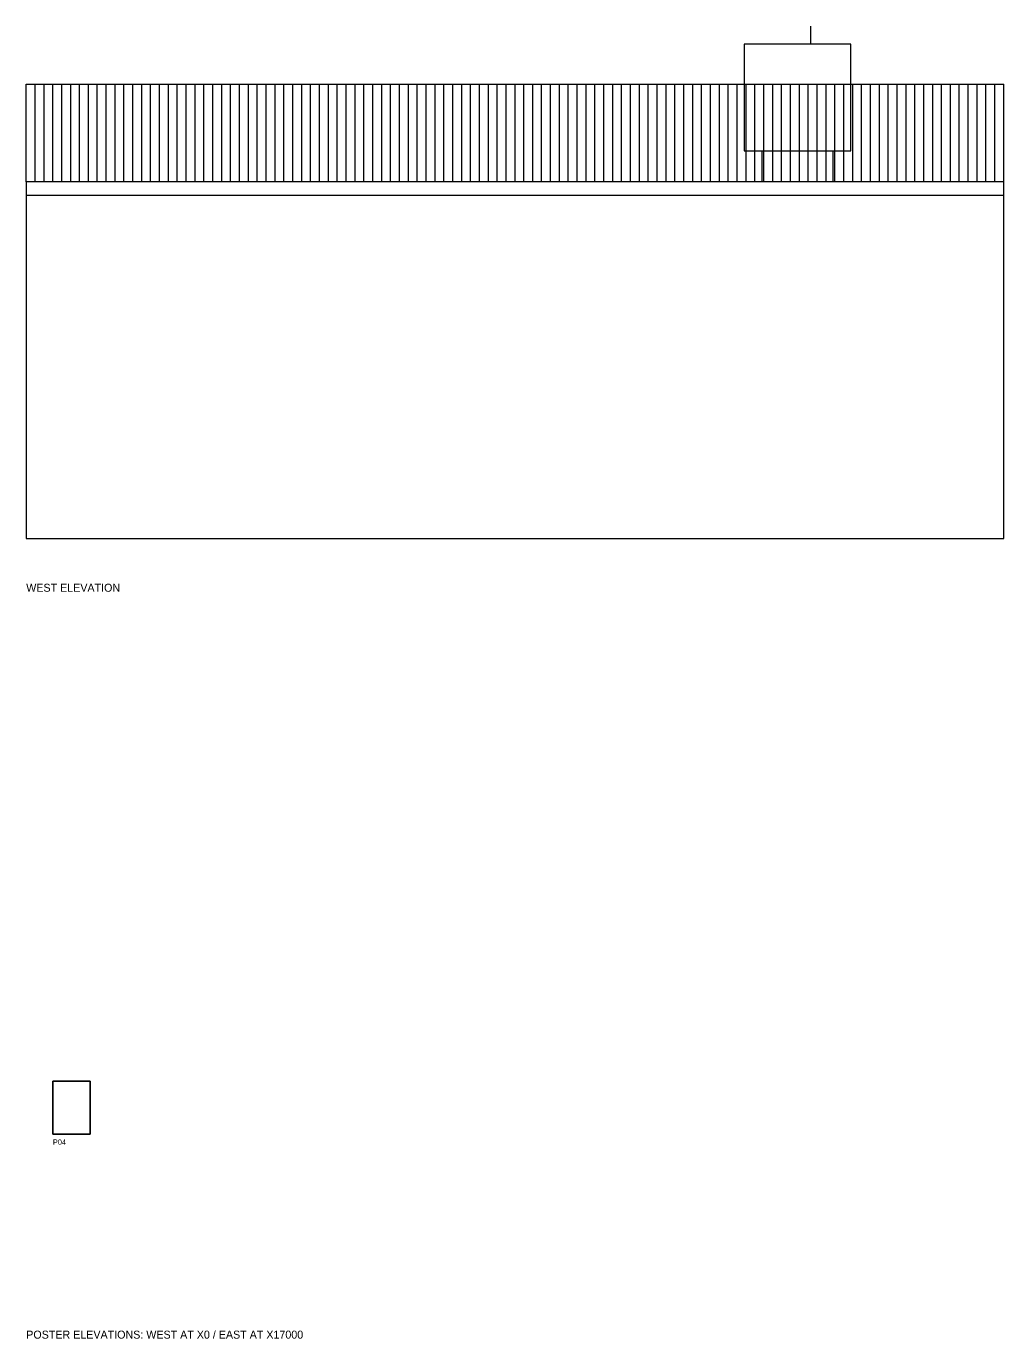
# Model space of a CAD drawing. Header units: millimetres. Extents: x -180 to 31260, y -44000 to 15420.
# Drawn here: x 0 to 11000, y -28001 to -13240 of the extents above; entities that cross this region are included whole.
import ezdxf

# ---------------------------------------------------------------- set-up
doc = ezdxf.new("R2010")
doc.units = ezdxf.units.MM
for name, color, linetype in [('EXISTING', 8, 'Continuous'), ('PROPOSED', 3, 'Continuous'), ('TEXT', 7, 'Continuous')]:
    doc.layers.add(name, color=color, linetype=linetype)
picture_1 = doc.add_image_def('image4.jpg', size_in_pixel=(1055, 1491))

msp = doc.modelspace()

# ---------------------------------------------------------------- linework, layer by layer
at = {"layer": 'EXISTING'}
for p, q in [((0, -14990), (0, -13890)), ((100, -14990), (100, -13890)), ((200, -14990), (200, -13890)), ((300, -14990), (300, -13890)), ((400, -14990), (400, -13890)), ((500, -14990), (500, -13890)), ((600, -14990), (600, -13890)), ((700, -14990), (700, -13890)), ((800, -14990), (800, -13890)), ((900, -14990), (900, -13890)), ((1000, -14990), (1000, -13890)), ((1100, -14990), (1100, -13890)), ((1200, -14990), (1200, -13890)), ((1300, -14990), (1300, -13890)), ((1400, -14990), (1400, -13890)), ((1500, -14990), (1500, -13890)), ((1600, -14990), (1600, -13890)), ((1700, -14990), (1700, -13890)), ((1800, -14990), (1800, -13890)), ((1900, -14990), (1900, -13890)), ((2000, -14990), (2000, -13890)), ((2100, -14990), (2100, -13890)), ((2200, -14990), (2200, -13890)), ((2300, -14990), (2300, -13890)), ((2400, -14990), (2400, -13890)), ((2500, -14990), (2500, -13890)), ((2600, -14990), (2600, -13890)), ((2700, -14990), (2700, -13890)), ((2800, -14990), (2800, -13890)), ((2900, -14990), (2900, -13890)), ((3000, -14990), (3000, -13890)), ((3100, -14990), (3100, -13890)), ((3200, -14990), (3200, -13890)), ((3300, -14990), (3300, -13890)), ((3400, -14990), (3400, -13890)), ((3500, -14990), (3500, -13890)), ((3600, -14990), (3600, -13890)), ((3700, -14990), (3700, -13890)), ((3800, -14990), (3800, -13890)), ((3900, -14990), (3900, -13890)), ((4000, -14990), (4000, -13890)), ((4100, -14990), (4100, -13890)), ((4200, -14990), (4200, -13890)), ((4300, -14990), (4300, -13890)), ((4400, -14990), (4400, -13890)), ((4500, -14990), (4500, -13890)), ((4600, -14990), (4600, -13890)), ((4700, -14990), (4700, -13890)), ((4800, -14990), (4800, -13890)), ((4900, -14990), (4900, -13890)), ((5000, -14990), (5000, -13890)), ((5100, -14990), (5100, -13890)), ((5200, -14990), (5200, -13890)), ((5300, -14990), (5300, -13890)), ((5400, -14990), (5400, -13890)), ((5500, -14990), (5500, -13890)), ((5600, -14990), (5600, -13890)), ((5700, -14990), (5700, -13890)), ((5800, -14990), (5800, -13890)), ((5900, -14990), (5900, -13890)), ((6000, -14990), (6000, -13890)), ((6100, -14990), (6100, -13890)), ((6200, -14990), (6200, -13890)), ((6300, -14990), (6300, -13890)), ((6400, -14990), (6400, -13890)), ((6500, -14990), (6500, -13890)), ((6600, -14990), (6600, -13890)), ((6700, -14990), (6700, -13890)), ((6800, -14990), (6800, -13890)), ((6900, -14990), (6900, -13890)), ((7000, -14990), (7000, -13890)), ((7100, -14990), (7100, -13890)), ((7200, -14990), (7200, -13890)), ((7300, -14990), (7300, -13890)), ((7400, -14990), (7400, -13890)), ((7500, -14990), (7500, -13890)), ((7600, -14990), (7600, -13890)), ((7700, -14990), (7700, -13890)), ((7800, -14990), (7800, -13890)), ((7900, -14990), (7900, -13890)), ((8000, -14990), (8000, -13890)), ((8100, -14990), (8100, -13890)), ((8200, -14990), (8200, -13890)), ((8300, -14990), (8300, -13890)), ((8400, -14990), (8400, -13890)), ((8500, -14990), (8500, -13890)), ((8600, -14990), (8600, -13890)), ((8700, -14990), (8700, -13890)), ((8800, -14990), (8800, -13890)), ((8900, -14990), (8900, -13890)), ((9000, -14990), (9000, -13890)), ((9100, -14990), (9100, -13890)), ((9200, -14990), (9200, -13890)), ((9300, -14990), (9300, -13890)), ((9400, -14990), (9400, -13890)), ((9500, -14990), (9500, -13890)), ((9600, -14990), (9600, -13890)), ((9700, -14990), (9700, -13890)), ((9800, -14990), (9800, -13890)), ((9900, -14990), (9900, -13890)), ((10000, -14990), (10000, -13890)), ((10100, -14990), (10100, -13890)), ((10200, -14990), (10200, -13890)), ((10300, -14990), (10300, -13890)), ((10400, -14990), (10400, -13890)), ((10500, -14990), (10500, -13890)), ((10600, -14990), (10600, -13890)), ((10700, -14990), (10700, -13890)), ((10800, -14990), (10800, -13890)), ((10900, -14990), (10900, -13890)), ((11000, -14990), (11000, -13890)), ((0, -15140), (11000, -15140))]:
    msp.add_line(p, q, dxfattribs=at)
msp.add_lwpolyline([(0, -19000), (11000, -19000), (11000, -14990), (0, -14990)], close=True, dxfattribs=at)
at = {"layer": 'PROPOSED'}
for p, q in [((8830, -13440), (8830, -13240)), ((0, -14990), (0, -13890)), ((0, -13890), (11000, -13890)), ((1200, -14990), (1200, -13890)), ((2400, -14990), (2400, -13890)), ((3600, -14990), (3600, -13890)), ((4800, -14990), (4800, -13890)), ((6000, -14990), (6000, -13890)), ((7200, -14990), (7200, -13890)), ((8400, -14990), (8400, -13890)), ((9600, -14990), (9600, -13890)), ((10800, -14990), (10800, -13890)), ((8280, -14990), (8280, -14640)), ((9080, -14990), (9080, -14640))]:
    msp.add_line(p, q, dxfattribs=at)
for points in [[(8080, -14640), (9280, -14640), (9280, -13440), (8080, -13440)], [(300, -25700), (720, -25700), (720, -25106), (300, -25106)]]:
    msp.add_lwpolyline(points, close=True, dxfattribs=at)

# ---------------------------------------------------------------- texts
at = {"layer": 'TEXT'}
for s, height, p in [('WEST ELEVATION', 90, (0, -19600)), ('P04', 60, (300, -25820)), ('POSTER ELEVATIONS: WEST AT X0 / EAST AT X17000', 90, (0, -28000))]:
    msp.add_text(s, height=height, dxfattribs=at).set_placement(p)

# ---------------------------------------------------------------- pictures from other files: only their frames are drawn
image = msp.add_image(picture_1, insert=(300, -25700), size_in_units=(420, 594))

doc.saveas('drawing.dxf')
